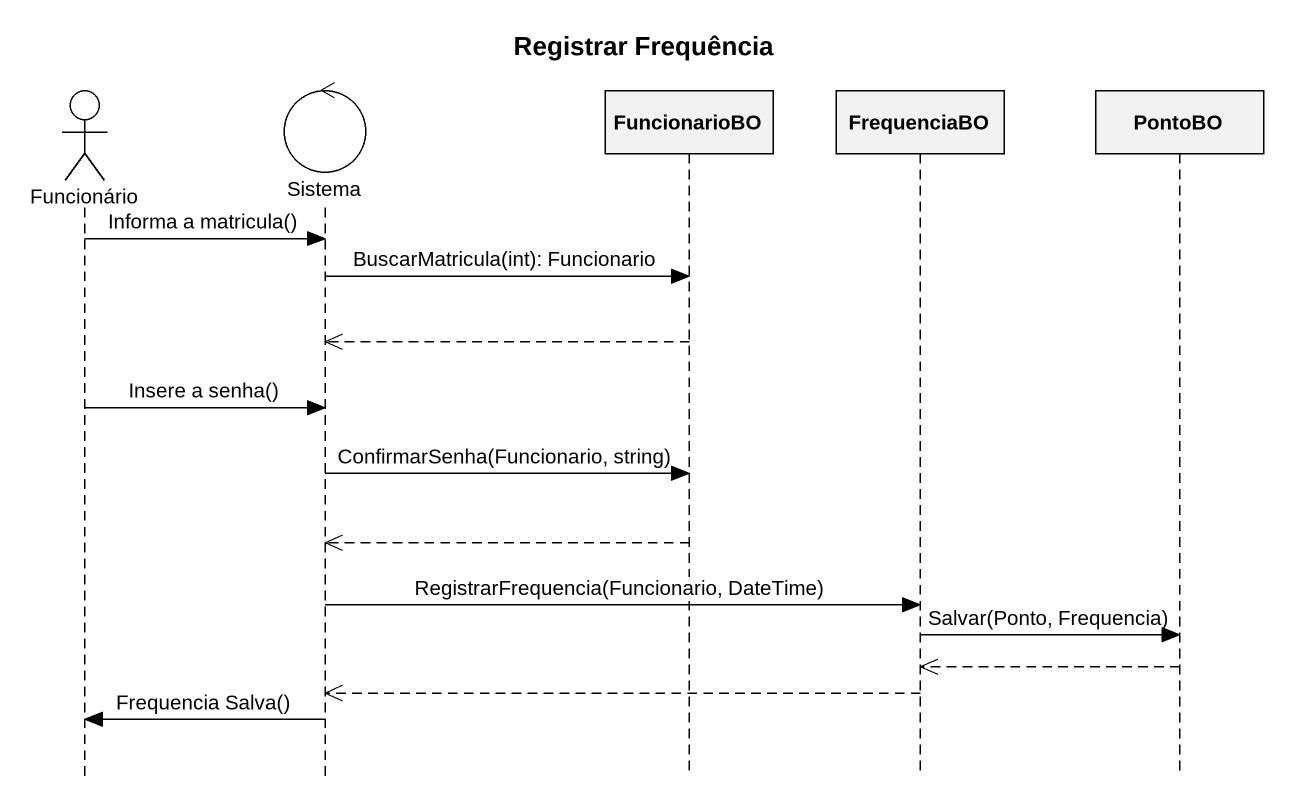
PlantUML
@startuml
title Registrar Frequência
hide footbox
actor Funcionário
control Sistema
participant FuncionarioBO
participant FrequenciaBO
participant PontoBO

Funcionário -> Sistema : Informa a matricula()
Sistema -> FuncionarioBO : BuscarMatricula(int): Funcionario
FuncionarioBO -->> Sistema
Funcionário -> Sistema : Insere a senha()
Sistema -> FuncionarioBO : ConfirmarSenha(Funcionario, string)
FuncionarioBO -->> Sistema
Sistema -> FrequenciaBO : RegistrarFrequencia(Funcionario, DateTime)
FrequenciaBO -> PontoBO : Salvar(Ponto, Frequencia)
PontoBO -->> FrequenciaBO
FrequenciaBO -->> Sistema
Sistema -> Funcionário : Frequencia Salva()
@enduml
